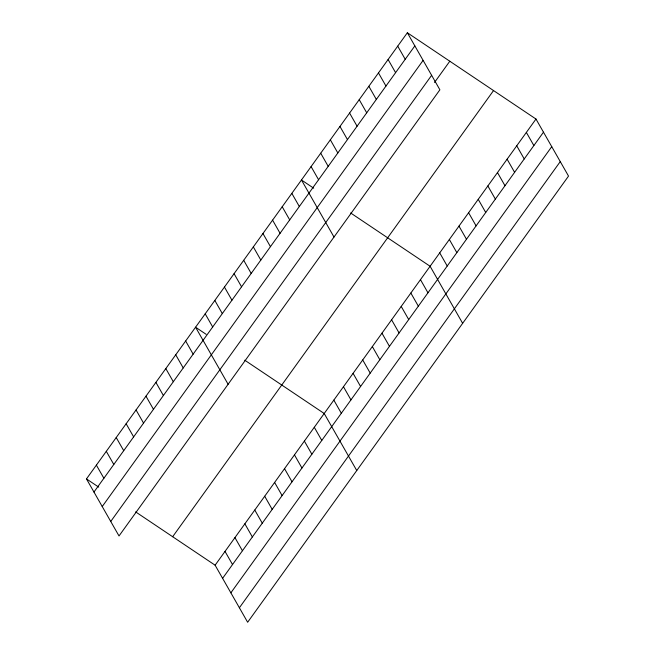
<?xml version="1.0" encoding="UTF-8"?>
<svg xmlns="http://www.w3.org/2000/svg" width="655" height="655" viewBox="0 0 655 655"><rect width="100%" height="100%" fill="white"/><g stroke="black" fill="none" stroke-linecap="round" stroke-linejoin="round"><path stroke-width="0.98" d="M407.353 32.75L439.89 89.8L119.014 535.962L86.468 478.911L407.353 32.75L535.986 119.038L568.532 176.089L247.647 622.25L215.11 565.2L135.65 511.899M93.96 492.052L414.844 45.891M102.229 506.544L423.105 60.383M110.744 521.47L431.629 75.309M434.511 82.481L449.797 61.226M172.658 536.723L493.534 90.562M215.11 565.2L535.986 119.038M222.602 578.332L543.486 132.171M230.871 592.824L551.747 146.663M239.386 607.758L560.262 161.597M313.704 188.198L301.456 179.986L334.001 237.036M350.638 212.973L430.098 266.266L462.643 323.324M206.178 334.337L195.567 327.213L228.112 384.272M244.749 360.201L324.209 413.502L356.754 470.552M86.468 478.911L98.717 487.124M526.366 132.416L533.858 145.557M516.738 145.803L524.229 158.944M507.109 159.19L514.601 172.322M497.481 172.576L504.98 185.709M487.86 185.963L495.352 199.095M397.724 46.137L405.216 59.269M478.232 199.341L485.723 212.482M388.096 59.523L395.587 72.656M468.603 212.728L476.095 225.869M378.467 72.901L385.967 86.042M458.975 226.114L466.475 239.247M368.847 86.288L376.338 99.429M449.355 239.501L456.846 252.633M359.218 99.675L366.71 112.807M439.726 252.879L447.218 266.02M349.59 113.061L357.081 126.194M339.961 126.448L347.461 139.581M420.469 279.652L427.969 292.793M330.341 139.826L337.833 152.967M410.849 293.039L418.34 306.172M320.713 153.213L328.204 166.354M401.22 306.425L408.712 319.558M311.084 166.599L318.576 179.732M391.592 319.804L399.083 332.945M381.963 333.19L389.463 346.331M291.835 193.372L299.327 206.505M372.343 346.577L379.834 359.718M282.207 206.751L289.698 219.892M362.714 359.963L370.206 373.096M272.578 220.137L280.07 233.278M353.086 373.35L360.577 386.483M262.95 233.524L270.45 246.657M343.457 386.728L350.957 399.869M253.329 246.91L260.821 260.043M333.837 400.115L341.329 413.256M243.701 260.297L251.192 273.43M234.072 273.675L241.564 286.816M314.294 427.289L321.785 440.43M224.444 287.062L231.944 300.203M304.37 441.085L311.862 454.218M214.824 300.448L222.315 313.581M294.455 454.873L301.947 468.014M205.195 313.835L212.687 326.968M284.532 468.661L292.032 481.802M274.617 482.457L282.108 495.589M185.652 341.009L193.143 354.142M264.702 496.244L272.193 509.385M175.728 354.797L183.228 367.938M254.779 510.032L262.27 523.173M165.813 368.585L173.305 381.726M244.864 523.828L252.355 536.961M155.898 382.381L163.39 395.514M234.94 537.616L242.44 550.757M145.975 396.169L153.466 409.31M225.025 551.404L232.517 564.544M136.06 409.956L143.551 423.097M126.137 423.752L133.636 436.885M116.222 437.54L123.713 450.681M106.306 451.328L113.798 464.469M96.383 465.124L103.883 478.256"/></g></svg>
